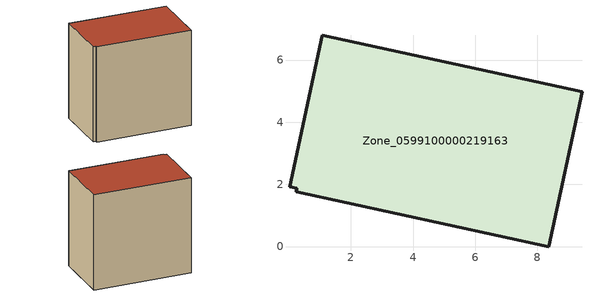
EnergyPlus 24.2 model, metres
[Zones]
Zone_0599100000219163
 floor ground (C_G): 1.07,6.79 9.43,4.98 8.36,0 0.24,1.76 0.26,1.87 0.02,1.92 z0
 wall outside (C_F): 8.36,0 9.43,4.98 1.07,6.79 0.02,1.92 0.26,1.87 0.24,1.76 8.36,0 z0:8.46
 roof outside (C_R): 9.43,4.98 1.07,6.79 0.02,1.92 0.26,1.87 0.24,1.76 8.36,0 z8.46
[BUILDING]
Pand.0599100000219163: North Axis=0; Terrain=City; Loads Convergence Tolerance Value=0.04; Temperature Convergence Tolerance Value=0.4; Solar Distribution=FullExterior; Maximum Number of Warmup Days=25; Minimum Number of Warmup Days=1
[Site:Location]
Rotterdam.The.Hague.AP_ZH_NLD Design_Conditions: Latitude=51.96; Longitude=4.45; Time Zone=1; Elevation=-4.5
[SITE:GROUNDTEMPERATURE:BUILDINGSURFACE]
18, 18, 18, 18, 18, 18, 18, 18, 18, 18, 18, 18
[MATERIAL] Thermal Absorptance=0.9; Solar Absorptance=0.7; Visible Absorptance=0.7
Name | Roughness | Thickness | Conductivity | Density | Specific Heat
G.TI.1975-1991 | MediumSmooth | 0.15 | 0.288461 | 540 | 1210
F.TI.1975-1991 | Rough | 0.3 | 0.230769 | 1920 | 840
R.TI.1975-1991 | MediumRough | 0.2 | 0.153846 | 1500 | 1000
[CONSTRUCTION]
C_G: G.TI.1975-1991
C_F: F.TI.1975-1991
C_R: R.TI.1975-1991
[ZONE]
Zone_0599100000219163: Type=1; Multiplier=1; Ceiling Height=Autocalculate; Volume=Autocalculate; Floor Area=autocalculate; Part of Total Floor Area=Yes
[ZONEINFILTRATION:DESIGNFLOWRATE]
Infil_Zone_0599100000219163: Zone or ZoneList or Space or SpaceList=Zone_0599100000219163; Schedule=AlwaysOn; Design Flow Rate Calculation Method=Flow/Area; Flow Rate per Floor Area=0.003; Constant Term Coefficient=1; Temperature Term Coefficient=0; Velocity Term Coefficient=0; Velocity Squared Term Coefficient=0
[HVACTEMPLATE:ZONE:IDEALLOADSAIRSYSTEM]
Zone_0599100000219163: Maximum Heating Supply Air Temperature=50; Minimum Cooling Supply Air Temperature=13; Maximum Heating Supply Air Humidity Ratio=0.0156; Minimum Cooling Supply Air Humidity Ratio=0.0077; Heating Limit=NoLimit; Cooling Limit=NoLimit; Dehumidification Control Type=ConstantSensibleHeatRatio; Cooling Sensible Heat Ratio=0.7; Dehumidification Setpoint=60; Humidification Control Type=None; Humidification Setpoint=30; Outdoor Air Method=None; Outdoor Air Flow Rate per Person=0.00944; Outdoor Air Flow Rate per Zone Floor Area=0; Outdoor Air Flow Rate per Zone=0; Demand Controlled Ventilation Type=None; Outdoor Air Economizer Type=NoEconomizer; Heat Recovery Type=None; Sensible Heat Recovery Effectiveness=0.7; Latent Heat Recovery Effectiveness=0.65
[ZONECONTROL:THERMOSTAT]
ThermostatControl_Zone_0599100000219163: Zone or ZoneList=Zone_0599100000219163; Control Type Schedule=DualSetpointControlType; Control 1=Thermostat_Zone_0599100000219163; Temperature Difference Between Cutout And Setpoint=0
[THERMOSTATSETPOINT:DUALSETPOINT]
Thermostat_Zone_0599100000219163: Heating Setpoint Temperature Schedule=HeatingSetpoint_Zone_0599100000219163; Cooling Setpoint Temperature Schedule=CoolingSetpoint_Zone_0599100000219163
[SCHEDULE:COMPACT]
HeatingSetpoint_Zone_0599100000219163: Through: 12/31, For: AllDays, Until: 24:00, 21
CoolingSetpoint_Zone_0599100000219163: Through: 12/31, For: AllDays, Until: 24:00, 24
DualSetpointControlType: Through: 12/31, For: AllDays, Until: 24:00, 4
AlwaysOn: Through: 12/31, For: AllDays, Until: 24:00, 1
